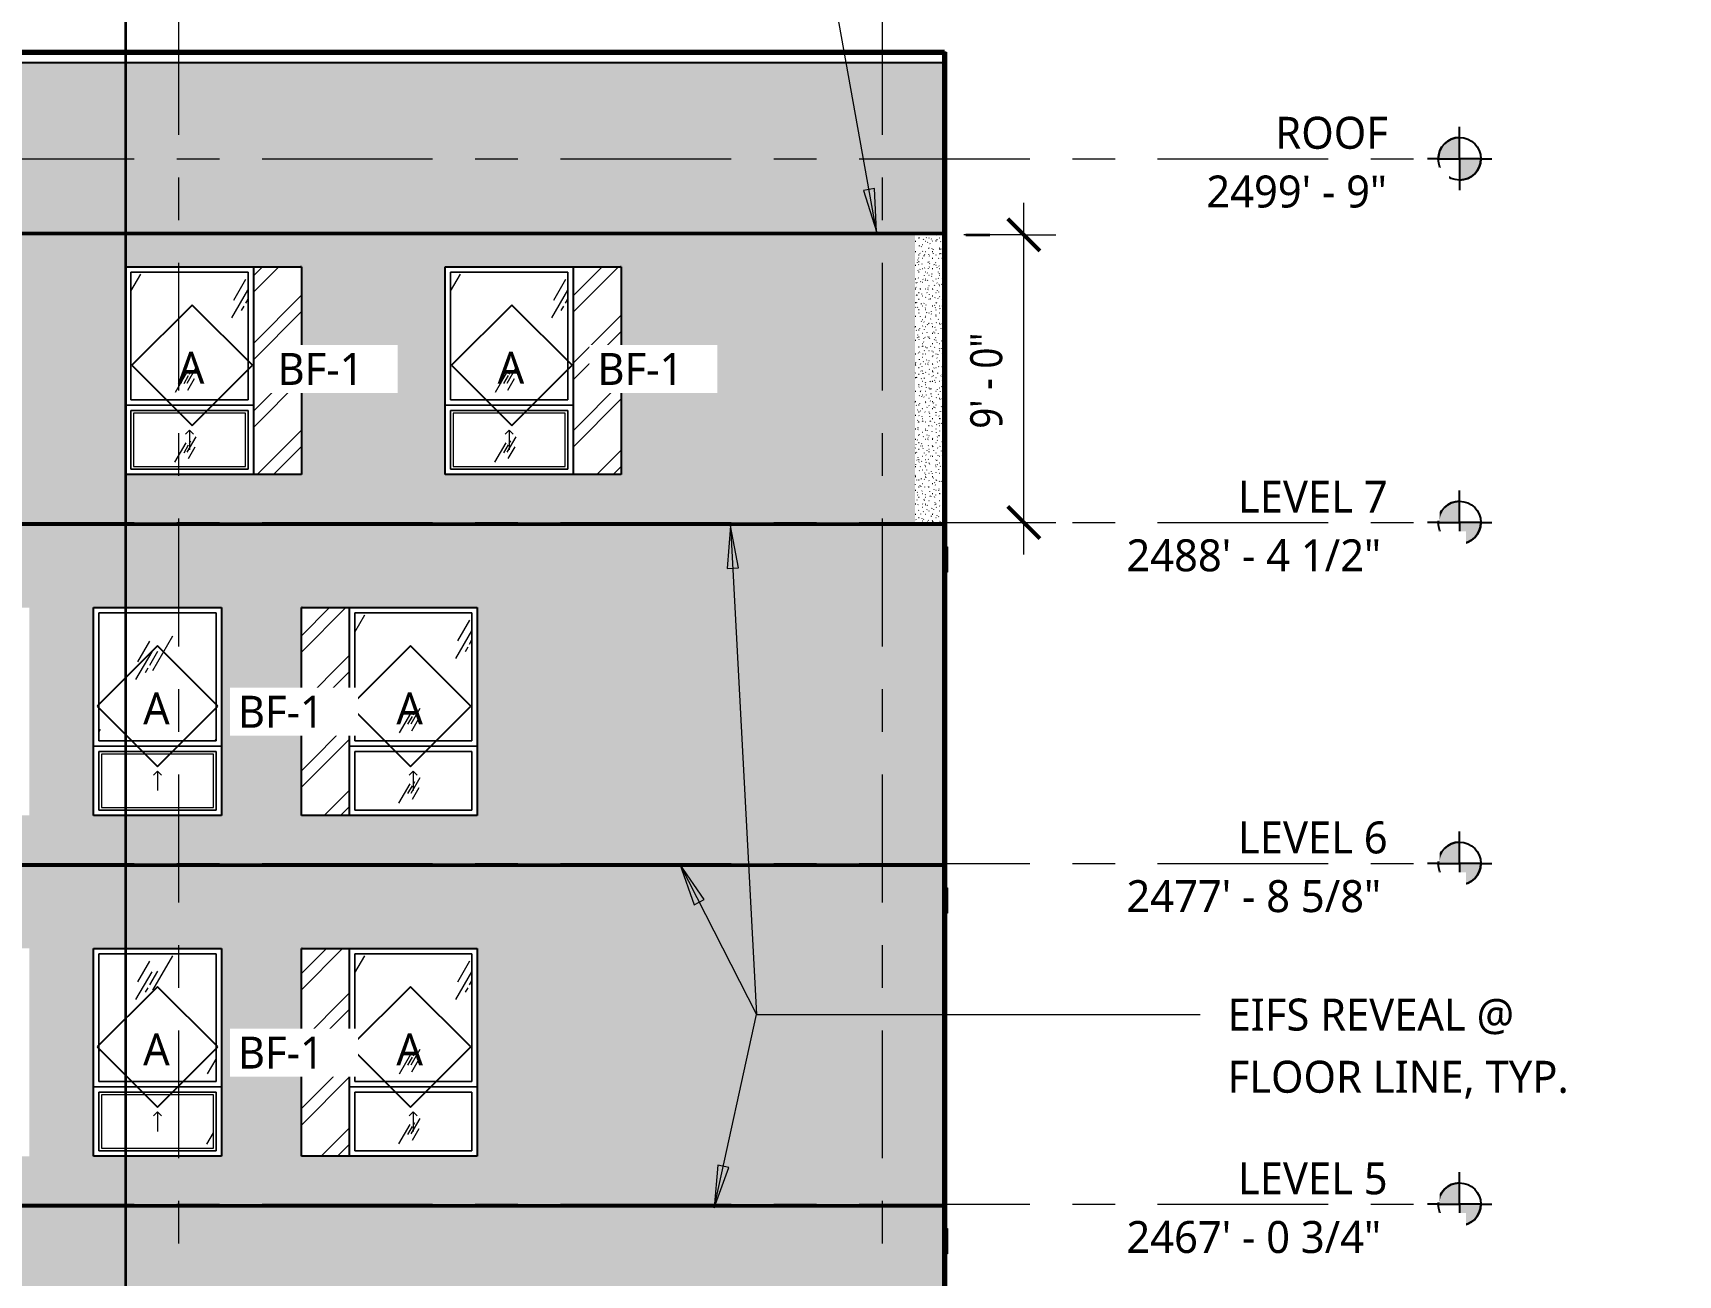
# Model space of a CAD drawing. Header units: inches. Extents: x 6 to 15224, y -733 to 6300.
# Drawn here: x 4928 to 5546, y 5578 to 6044 of the extents above; entities that cross this region are included whole.
import ezdxf

# ---------------------------------------------------------------- set-up
doc = ezdxf.new("R2010")
doc.units = ezdxf.units.IN
doc.header["$MEASUREMENT"] = 0
for name, pattern in [('Center 1_2_', [112, 64, -16, 16, -16]), ('Center 3_8_', [96, 48, -16, 16, -16]), ('Hidden 3_16_', [36, 24, -12])]:
    doc.linetypes.add(name, pattern=pattern)
for name, color, linetype, lineweight in [('A-ANNO-DIMS', 211, 'Continuous', 13), ('A-ANNO-DIMS-128', 211, 'Continuous', 13), ('A-DETL', 90, 'Continuous', 13), ('A-FLOR-LEVL', 51, 'Continuous', 13), ('A-GLAZ', 151, 'Continuous', 25), ('A-GLAZ-IDEN', 152, 'Continuous', 25), ('A-GLAZ-SILL', 1, 'Continuous', 18), ('A-WALL', 113, 'Continuous', 25), ('A-WALL-PATT', 111, 'Continuous', 25), ('G-ANNO-SYMB', 111, 'Continuous', 13), ('G-ANNO-TEXT', 231, 'Continuous', 13), ('M-EQPM', 50, 'Continuous', 18), ('S-GRID', 1, 'Continuous', 13)]:
    doc.layers.add(name, color=color, linetype=linetype, lineweight=lineweight)
doc.styles.add('Open Sans_5', font='OpenSans-Regular.ttf', dxfattribs={"height": 12})
doc.styles.add('Open Sans_8', font='OpenSans-Regular.ttf', dxfattribs={"width": 0.88, "height": 12})
doc.dimstyles.new('Linear_-_3_32__CL_1', dxfattribs={"dimscale": 12, "dimtxt": 12.89496, "dimasz": 1, "dimexe": 1, "dimexo": 0.666667, "dimgap": 0.333333, "dimtad": 1, "dimdec": 8, "dimrnd": 0.003906, "dimzin": 3, "dimdsep": 46, "dimlunit": 4, "dimtxsty": 'Open Sans_8', "dimblk1": 'OBLIQUE', "dimblk2": 'OBLIQUE', "dimsah": 1, "dimcen": 0.09, "dimdle": 1, "dimadec": 3, "dimazin": 2, "dimtfac": 1, "dimtdec": 4, "dimtix": 1, "dimtmove": 0, "dimatfit": 3, "dimfxl": 1, "dimtvp": 1, "dimtfill": 1, "dimfrac": 2, "dimtolj": 1, "dimtzin": 0, "dimarcsym": 2})
pattern_1 = [(0, (3669.6447, 0), (5.12, 1.28), [0.16896, -3.671, 0.16896, -3.671, -20.48]), (0, (3669.6447, 0), (5.12, 1.28), [-7.68, 0.16896, -7.511, 0.16896, -3.671, -8.96]), (0, (3669.6447, 0), (5.12, 1.28), [-19.2, 0.16896, -2.391, 0.16896, -6.231]), (120, (3671.5647, 0.64), (-3.66851252, 3.79405007), [0.16896, -3.671, 0.16896, -3.671, -20.48]), (120, (3671.5647, 0.64), (-3.66851252, 3.79405007), [-7.68, 0.16896, -7.511, 0.16896, -3.671, -8.96]), (120, (3671.5647, 0.64), (-3.66851252, 3.79405007), [-19.2, 0.16896, -2.391, 0.16896, -6.231]), (240, (3672.2047, 3.2), (-1.45148748, -5.07405007), [0.16896, -3.671, 0.16896, -3.671, -20.48]), (240, (3672.2047, 3.2), (-1.45148748, -5.07405007), [-7.68, 0.16896, -7.511, 0.16896, -3.671, -8.96]), (240, (3672.2047, 3.2), (-1.45148748, -5.07405007), [-19.2, 0.16896, -2.391, 0.16896, -6.231])]
pattern_2 = [(86.194, (-58.193, 0), (-0.8427856, 12.6708881), []), (86.194, (-58.193, 19.2), (-0.8427856, 12.6708881), [])]
pattern_3 = [(45.176, (-1659.974, 0), (-12.74847, 12.51586), []), (45.176, (-1659.974, 19.2), (-12.74847, 12.51586), [])]

# ---------------------------------------------------------------- blocks, each defined once
blk = doc.blocks.new('1-2 WD Adaptive-Recess-TS - 4_-0_x6_-6_ - 1_-6_ Recess R-12470888-WEST ELEVATION')
at = {"layer": 'A-GLAZ', "lineweight": 13}
h = blk.add_hatch(dxfattribs=at)
h.set_pattern_fill('FP_47', color=256, style=0, pattern_type=2)
h.set_pattern_definition([(45.176, (-1509.921, 0), (-12.593947, 12.671336), []), (45.176, (-1509.921, 19.2), (-12.593947, 12.671336), [])])
h.paths.add_polyline_path([(-242, 5878.5), (-242, 5956.5), (-260, 5956.5), (-260, 5878.5)])
h = blk.add_hatch(dxfattribs=at)
h.set_pattern_fill('FP_49', color=256, style=0, pattern_type=2)
h.set_pattern_definition([(59.808, (-276.503, 5944.306), (144.0017, 239.99866), [9, -754.581]), (59.808, (-277.237, 5937.693), (144.0017, 239.99866), [12, -751.581]), (59.808, (-272.052, 5943.123), (144.0017, 239.99866), [6, -757.581]), (59.808, (-273.641, 5940.344), (144.0017, 239.99866), [2, -761.581]), (59.808, (-270.946, 5941.098), (144.0017, 239.99866), [15, -748.581]), (59.808, (-245.528, 5910.904), (144.0017, 239.99866), [5.063, -758.519]), (59.808, (-245.969, 5913.168), (144.0017, 239.99866), [6.75, -756.831]), (59.808, (-247.178, 5913.025), (144.0017, 239.99866), [3.375, -760.206]), (59.808, (-245.147, 5916.529), (144.0017, 239.99866), [1.125, -762.456]), (59.808, (-250.361, 5909.797), (144.0017, 239.99866), [8.437, -755.144])])
h.paths.add_polyline_path([(-262, 5906.5), (-262, 5954.5), (-306, 5954.5), (-306, 5906.5)])
at = {"layer": 'A-GLAZ-SILL', "lineweight": 13}
h = blk.add_hatch(dxfattribs=at)
h.set_pattern_fill('FP_48', color=256, style=0, pattern_type=2)
h.set_pattern_definition([(59.808, (-276.503, 5918.306), (144.0017, 239.99866), [9, -754.581]), (59.808, (-277.237, 5911.693), (144.0017, 239.99866), [12, -751.581]), (59.808, (-272.052, 5917.123), (144.0017, 239.99866), [6, -757.581]), (59.808, (-273.641, 5914.344), (144.0017, 239.99866), [2, -761.581]), (59.808, (-270.946, 5915.098), (144.0017, 239.99866), [15, -748.581]), (59.808, (-245.528, 5884.904), (144.0017, 239.99866), [5.062, -758.519]), (59.808, (-245.969, 5887.168), (144.0017, 239.99866), [6.75, -756.831]), (59.808, (-247.178, 5887.025), (144.0017, 239.99866), [3.375, -760.206]), (59.808, (-245.147, 5890.529), (144.0017, 239.99866), [1.125, -762.456]), (59.808, (-250.361, 5883.797), (144.0017, 239.99866), [8.438, -755.144])])
h.paths.add_polyline_path([(-283, 5881.5), (-263, 5881.5), (-263, 5901.5), (-305, 5901.5), (-305, 5881.5), (-285, 5881.5)])
at = {"layer": 'A-GLAZ', "lineweight": 13}
for p, q in [((-308, 5956.5), (-242.28, 5956.5)), ((-308, 5878.5), (-308, 5956.5)), ((-262, 5954.5), (-306, 5954.5)), ((-306, 5954.5), (-306, 5906.5)), ((-262, 5906.5), (-262, 5954.5)), ((-308, 5904.5), (-260, 5904.5)), ((-260, 5904.5), (-308, 5904.5)), ((-306, 5906.5), (-262, 5906.5)), ((-262, 5902.5), (-306, 5902.5)), ((-306, 5902.5), (-306, 5880.5)), ((-262, 5880.5), (-262, 5902.5)), ((-242.28, 5878.5), (-308, 5878.5)), ((-306, 5880.5), (-262, 5880.5))]:
    blk.add_line(p, q, dxfattribs=at)
at = {"layer": 'A-GLAZ'}
for p, q in [((-260, 5956.5), (-260, 5878.5)), ((-242, 5956.5), (-242.28, 5956.5)), ((-242, 5956.5), (-242, 5878.5)), ((-242, 5878.5), (-242.28, 5878.5))]:
    blk.add_line(p, q, dxfattribs=at)
at = {"layer": 'A-GLAZ', "linetype": 'Hidden 3_16_', "lineweight": 13}
for q in [(-285.5, 5893.67), (-282.5, 5893.67), (-284, 5887.83)]:
    blk.add_line((-284, 5895.17), q, dxfattribs=at)
at = {"layer": 'A-GLAZ-SILL'}
for p, q in [((-306, 5954.5), (-262, 5954.5)), ((-306, 5906.5), (-306, 5954.5)), ((-262, 5954.5), (-306, 5954.5)), ((-306, 5954.5), (-306, 5906.5)), ((-262, 5954.5), (-262, 5906.5)), ((-262, 5906.5), (-262, 5954.5)), ((-262, 5906.5), (-306, 5906.5)), ((-306, 5906.5), (-262, 5906.5)), ((-306, 5902.5), (-262, 5902.5)), ((-306, 5880.5), (-306, 5902.5)), ((-262, 5902.5), (-306, 5902.5)), ((-306, 5902.5), (-306, 5880.5)), ((-263, 5901.5), (-305, 5901.5)), ((-305, 5901.5), (-305, 5881.5)), ((-263, 5881.5), (-263, 5901.5)), ((-262, 5902.5), (-262, 5880.5)), ((-262, 5880.5), (-262, 5902.5)), ((-262, 5880.5), (-306, 5880.5)), ((-306, 5880.5), (-262, 5880.5)), ((-305, 5881.5), (-263, 5881.5))]:
    blk.add_line(p, q, dxfattribs=at)
blk = doc.blocks.new('1-2 WD Adaptive - 4-0_x6_-6_-12420701-WEST ELEVATION')
at = {"layer": 'A-GLAZ', "lineweight": 13}
h = blk.add_hatch(dxfattribs=at)
h.set_pattern_fill('FP_46', color=256, style=0, pattern_type=2)
h.set_pattern_definition([(59.808, (-456.503, 5688.556), (144.0017, 239.99866), [9, -754.581]), (59.808, (-457.237, 5681.943), (144.0017, 239.99866), [12, -751.581]), (59.808, (-452.052, 5687.373), (144.0017, 239.99866), [6, -757.581]), (59.808, (-453.641, 5684.594), (144.0017, 239.99866), [2, -761.581]), (59.808, (-450.946, 5685.348), (144.0017, 239.99866), [15, -748.581]), (59.808, (-425.528, 5655.154), (144.0017, 239.99866), [5.063, -758.519]), (59.808, (-425.969, 5657.418), (144.0017, 239.99866), [6.75, -756.831]), (59.808, (-427.178, 5657.275), (144.0017, 239.99866), [3.375, -760.206]), (59.808, (-425.147, 5660.779), (144.0017, 239.99866), [1.125, -762.456]), (59.808, (-430.361, 5654.047), (144.0017, 239.99866), [8.437, -755.144])])
h.paths.add_polyline_path([(-442, 5650.75), (-442, 5698.75), (-486, 5698.75), (-486, 5650.75), (-480.14, 5650.75)])
at = {"layer": 'A-GLAZ-SILL', "lineweight": 13}
h = blk.add_hatch(dxfattribs=at)
h.set_pattern_fill('FP_45', color=256, style=0, pattern_type=2)
h.set_pattern_definition([(59.808, (-456.503, 5662.556), (144.0017, 239.99866), [9, -754.581]), (59.808, (-457.237, 5655.943), (144.0017, 239.99866), [12, -751.581]), (59.808, (-452.052, 5661.373), (144.0017, 239.99866), [6, -757.581]), (59.808, (-453.641, 5658.594), (144.0017, 239.99866), [2, -761.581]), (59.808, (-450.946, 5659.348), (144.0017, 239.99866), [15, -748.581]), (59.808, (-425.528, 5629.154), (144.0017, 239.99866), [5.063, -758.519]), (59.808, (-425.969, 5631.418), (144.0017, 239.99866), [6.75, -756.831]), (59.808, (-427.178, 5631.275), (144.0017, 239.99866), [3.375, -760.206]), (59.808, (-425.147, 5634.779), (144.0017, 239.99866), [1.125, -762.456]), (59.808, (-430.361, 5628.047), (144.0017, 239.99866), [8.438, -755.144])])
h.paths.add_polyline_path([(-463, 5625.75), (-443, 5625.75), (-443, 5645.75), (-485, 5645.75), (-485, 5625.75), (-480.14, 5625.75)])
at = {"layer": 'A-GLAZ', "lineweight": 13}
for p, q in [((-488, 5700.75), (-440, 5700.75)), ((-488, 5622.75), (-488, 5700.75)), ((-442, 5698.75), (-486, 5698.75)), ((-486, 5698.75), (-486, 5650.75)), ((-442, 5650.75), (-442, 5698.75)), ((-440, 5700.75), (-440, 5622.75)), ((-488, 5648.75), (-440, 5648.75)), ((-440, 5648.75), (-488, 5648.75)), ((-486, 5650.75), (-442, 5650.75)), ((-442, 5646.75), (-486, 5646.75)), ((-486, 5646.75), (-486, 5624.75)), ((-442, 5624.75), (-442, 5646.75)), ((-486, 5624.75), (-442, 5624.75)), ((-440, 5622.75), (-488, 5622.75))]:
    blk.add_line(p, q, dxfattribs=at)
at = {"layer": 'A-GLAZ', "linetype": 'Hidden 3_16_', "lineweight": 13}
for q in [(-465.5, 5637.92), (-462.5, 5637.92), (-464, 5632.08)]:
    blk.add_line((-464, 5639.42), q, dxfattribs=at)
at = {"layer": 'A-GLAZ-SILL'}
for p, q in [((-486, 5698.75), (-442, 5698.75)), ((-486, 5650.75), (-486, 5698.75)), ((-442, 5698.75), (-486, 5698.75)), ((-486, 5698.75), (-486, 5650.75)), ((-442, 5698.75), (-442, 5650.75)), ((-442, 5650.75), (-442, 5698.75)), ((-442, 5650.75), (-486, 5650.75)), ((-486, 5650.75), (-442, 5650.75)), ((-486, 5646.75), (-442, 5646.75)), ((-486, 5624.75), (-486, 5646.75)), ((-442, 5646.75), (-486, 5646.75)), ((-486, 5646.75), (-486, 5624.75)), ((-443, 5645.75), (-485, 5645.75)), ((-485, 5645.75), (-485, 5625.75)), ((-443, 5625.75), (-443, 5645.75)), ((-442, 5646.75), (-442, 5624.75)), ((-442, 5624.75), (-442, 5646.75)), ((-442, 5624.75), (-486, 5624.75)), ((-486, 5624.75), (-442, 5624.75)), ((-485, 5625.75), (-443, 5625.75))]:
    blk.add_line(p, q, dxfattribs=at)
blk = doc.blocks.new('1-2 WD Adaptive-Recess-TS - 4_-0_x6_-6_ - 1_-6_ Recess R-V11-WEST ELEVATION')
at = {"layer": 'A-GLAZ', "lineweight": 13}
h = blk.add_hatch(dxfattribs=at)
h.set_pattern_fill('FP_60', color=256, style=0, pattern_type=2)
h.set_pattern_definition([(45.176, (-1508.457, 0), (-12.593947, 12.671336), []), (45.176, (-1508.457, 19.2), (-12.593947, 12.671336), [])])
h.paths.add_polyline_path([(-122, 5878.5), (-122, 5956.5), (-140, 5956.5), (-140, 5878.5)])
h = blk.add_hatch(dxfattribs=at)
h.set_pattern_fill('FP_62', color=256, style=0, pattern_type=2)
h.set_pattern_definition([(59.808, (-156.503, 5944.306), (144.0017, 239.99866), [9, -754.581]), (59.808, (-157.237, 5937.693), (144.0017, 239.99866), [12, -751.581]), (59.808, (-152.052, 5943.123), (144.0017, 239.99866), [6, -757.581]), (59.808, (-153.641, 5940.344), (144.0017, 239.99866), [2, -761.581]), (59.808, (-150.946, 5941.098), (144.0017, 239.99866), [15, -748.581]), (59.808, (-125.528, 5910.904), (144.0017, 239.99866), [5.063, -758.519]), (59.808, (-125.969, 5913.168), (144.0017, 239.99866), [6.75, -756.831]), (59.808, (-127.178, 5913.025), (144.0017, 239.99866), [3.375, -760.206]), (59.808, (-125.147, 5916.529), (144.0017, 239.99866), [1.125, -762.456]), (59.808, (-130.361, 5909.797), (144.0017, 239.99866), [8.437, -755.144])])
h.paths.add_polyline_path([(-142, 5906.5), (-142, 5954.5), (-186, 5954.5), (-186, 5906.5)])
at = {"layer": 'A-GLAZ-SILL', "lineweight": 13}
h = blk.add_hatch(dxfattribs=at)
h.set_pattern_fill('FP_61', color=256, style=0, pattern_type=2)
h.set_pattern_definition([(59.808, (-156.503, 5918.306), (144.0017, 239.99866), [9, -754.581]), (59.808, (-157.237, 5911.693), (144.0017, 239.99866), [12, -751.581]), (59.808, (-152.052, 5917.123), (144.0017, 239.99866), [6, -757.581]), (59.808, (-153.641, 5914.344), (144.0017, 239.99866), [2, -761.581]), (59.808, (-150.946, 5915.098), (144.0017, 239.99866), [15, -748.581]), (59.808, (-125.528, 5884.904), (144.0017, 239.99866), [5.062, -758.519]), (59.808, (-125.969, 5887.168), (144.0017, 239.99866), [6.75, -756.831]), (59.808, (-127.178, 5887.025), (144.0017, 239.99866), [3.375, -760.206]), (59.808, (-125.147, 5890.529), (144.0017, 239.99866), [1.125, -762.456]), (59.808, (-130.361, 5883.797), (144.0017, 239.99866), [8.438, -755.144])])
h.paths.add_polyline_path([(-163, 5881.5), (-143, 5881.5), (-143, 5901.5), (-185, 5901.5), (-185, 5881.5), (-165, 5881.5)])
at = {"layer": 'A-GLAZ', "lineweight": 13}
for p, q in [((-188, 5956.5), (-122.28, 5956.5)), ((-188, 5878.5), (-188, 5956.5)), ((-142, 5954.5), (-186, 5954.5)), ((-186, 5954.5), (-186, 5906.5)), ((-142, 5906.5), (-142, 5954.5)), ((-188, 5904.5), (-140, 5904.5)), ((-140, 5904.5), (-188, 5904.5)), ((-186, 5906.5), (-142, 5906.5)), ((-142, 5902.5), (-186, 5902.5)), ((-186, 5902.5), (-186, 5880.5)), ((-142, 5880.5), (-142, 5902.5)), ((-122.28, 5878.5), (-188, 5878.5)), ((-186, 5880.5), (-142, 5880.5))]:
    blk.add_line(p, q, dxfattribs=at)
at = {"layer": 'A-GLAZ'}
for p, q in [((-140, 5956.5), (-140, 5878.5)), ((-122, 5956.5), (-122.28, 5956.5)), ((-122, 5956.5), (-122, 5878.5)), ((-122, 5878.5), (-122.28, 5878.5))]:
    blk.add_line(p, q, dxfattribs=at)
at = {"layer": 'A-GLAZ', "linetype": 'Hidden 3_16_', "lineweight": 13}
for q in [(-165.5, 5893.67), (-162.5, 5893.67), (-164, 5887.83)]:
    blk.add_line((-164, 5895.17), q, dxfattribs=at)
at = {"layer": 'A-GLAZ-SILL'}
for p, q in [((-186, 5954.5), (-142, 5954.5)), ((-186, 5906.5), (-186, 5954.5)), ((-142, 5954.5), (-186, 5954.5)), ((-186, 5954.5), (-186, 5906.5)), ((-142, 5954.5), (-142, 5906.5)), ((-142, 5906.5), (-142, 5954.5)), ((-142, 5906.5), (-186, 5906.5)), ((-186, 5906.5), (-142, 5906.5)), ((-186, 5902.5), (-142, 5902.5)), ((-186, 5880.5), (-186, 5902.5)), ((-142, 5902.5), (-186, 5902.5)), ((-186, 5902.5), (-186, 5880.5)), ((-143, 5901.5), (-185, 5901.5)), ((-185, 5901.5), (-185, 5881.5)), ((-143, 5881.5), (-143, 5901.5)), ((-142, 5902.5), (-142, 5880.5)), ((-142, 5880.5), (-142, 5902.5)), ((-142, 5880.5), (-186, 5880.5)), ((-186, 5880.5), (-142, 5880.5)), ((-185, 5881.5), (-143, 5881.5))]:
    blk.add_line(p, q, dxfattribs=at)
blk = doc.blocks.new('1-2 WD Adaptive-Recess-TS - 2_-6_x6_-6_ - 2_-6_ Recess R-12470980-WEST ELEVATION')
at = {"layer": 'A-GLAZ', "lineweight": 13}
h = blk.add_hatch(dxfattribs=at)
h.set_pattern_fill('FP_68', color=256, style=0, pattern_type=2)
h.set_pattern_definition(pattern_2)
h.paths.add_polyline_path([(-0.06, 5878.5), (-0.03, 5878.5), (-0.06, 5921.14)])
at = {"layer": 'A-GLAZ'}
blk.add_line((-0.03, 5956.5), (-0.03, 5878.5), dxfattribs=at)
blk = doc.blocks.new('1-2 WD Adaptive-Recess-TS - 4_-0_x6_-6_ - 1_-6_ Recess L-V16-WEST ELEVATION')
at = {"layer": 'A-GLAZ', "lineweight": 13}
h = blk.add_hatch(dxfattribs=at)
h.set_pattern_fill('FP_70', color=256, style=0, pattern_type=2)
h.set_pattern_definition([(45, (-1601.527, 0), (-12.671354, 12.671354), []), (45, (-1601.527, 19.2), (-12.671354, 12.671354), [])])
h.paths.add_polyline_path([(-0.06, 5622.75), (-0.03, 5622.75), (-0.06, 5645.44)])
at = {"layer": 'A-GLAZ'}
for p, q in [((-0.03, 5700.75), (-0.06, 5700.75)), ((-0.03, 5622.75), (-0.03, 5700.75)), ((-0.03, 5622.75), (-0.06, 5622.75))]:
    blk.add_line(p, q, dxfattribs=at)
blk = doc.blocks.new('1-2 WD Adaptive-Recess-TS - 2_-6_x6_-6_ - 2_-6_ Recess R-V17-WEST ELEVATION')
at = {"layer": 'A-GLAZ', "lineweight": 13}
h = blk.add_hatch(dxfattribs=at)
h.set_pattern_fill('FP_68', color=256, style=0, pattern_type=2)
h.set_pattern_definition(pattern_2)
h.paths.add_polyline_path([(-0.06, 5750.62), (-0.03, 5750.62), (-0.06, 5783.29)])
at = {"layer": 'A-GLAZ'}
blk.add_line((-0.03, 5828.62), (-0.03, 5750.62), dxfattribs=at)
blk = doc.blocks.new('1-2 WD Adaptive-Recess-TS - 4_-0_x6_-6_ - 1_-6_ Recess L-V47-WEST ELEVATION')
at = {"layer": 'A-GLAZ', "lineweight": 13}
h = blk.add_hatch(dxfattribs=at)
h.set_pattern_fill('FP_120', color=256, style=0, pattern_type=2)
h.set_pattern_definition(pattern_3)
h.paths.add_polyline_path([(-224, 5622.75), (-224, 5700.75), (-242, 5700.75), (-242, 5622.75)])
h = blk.add_hatch(dxfattribs=at)
h.set_pattern_fill('FP_122', color=256, style=0, pattern_type=2)
h.set_pattern_definition([(59.808, (-192.503, 5688.556), (144.0017, 239.99866), [9, -754.581]), (59.808, (-193.237, 5681.943), (144.0017, 239.99866), [12, -751.581]), (59.808, (-188.052, 5687.373), (144.0017, 239.99866), [6, -757.581]), (59.808, (-189.641, 5684.594), (144.0017, 239.99866), [2, -761.581]), (59.808, (-186.946, 5685.348), (144.0017, 239.99866), [15, -748.581]), (59.808, (-161.528, 5655.154), (144.0017, 239.99866), [5.063, -758.519]), (59.808, (-161.969, 5657.418), (144.0017, 239.99866), [6.75, -756.831]), (59.808, (-163.178, 5657.275), (144.0017, 239.99866), [3.375, -760.206]), (59.808, (-161.147, 5660.779), (144.0017, 239.99866), [1.125, -762.456]), (59.808, (-166.361, 5654.047), (144.0017, 239.99866), [8.437, -755.144])])
h.paths.add_polyline_path([(-212.25, 5650.75), (-178, 5650.75), (-178, 5698.75), (-222, 5698.75), (-222, 5650.75)])
h = blk.add_hatch(dxfattribs=at)
h.set_pattern_fill('FP_121', color=256, style=0, pattern_type=2)
h.set_pattern_definition([(59.808, (-192.503, 5662.556), (144.0017, 239.99866), [9, -754.581]), (59.808, (-193.237, 5655.943), (144.0017, 239.99866), [12, -751.581]), (59.808, (-188.052, 5661.373), (144.0017, 239.99866), [6, -757.581]), (59.808, (-189.641, 5658.594), (144.0017, 239.99866), [2, -761.581]), (59.808, (-186.946, 5659.348), (144.0017, 239.99866), [15, -748.581]), (59.808, (-161.528, 5629.154), (144.0017, 239.99866), [5.062, -758.519]), (59.808, (-161.969, 5631.418), (144.0017, 239.99866), [6.75, -756.831]), (59.808, (-163.178, 5631.275), (144.0017, 239.99866), [3.375, -760.206]), (59.808, (-161.147, 5634.779), (144.0017, 239.99866), [1.125, -762.456]), (59.808, (-166.361, 5628.047), (144.0017, 239.99866), [8.438, -755.144])])
h.paths.add_polyline_path([(-178, 5624.75), (-178, 5646.75), (-222, 5646.75), (-222, 5624.75), (-194, 5624.75)])
at = {"layer": 'A-GLAZ'}
for p, q in [((-242, 5622.75), (-242, 5700.75)), ((-241.72, 5700.75), (-242, 5700.75)), ((-224, 5622.75), (-224, 5700.75)), ((-241.72, 5622.75), (-242, 5622.75))]:
    blk.add_line(p, q, dxfattribs=at)
at = {"layer": 'A-GLAZ', "lineweight": 13}
for p, q in [((-241.72, 5700.75), (-176, 5700.75)), ((-178, 5698.75), (-222, 5698.75)), ((-222, 5698.75), (-222, 5650.75)), ((-178, 5650.75), (-178, 5698.75)), ((-176, 5700.75), (-176, 5622.75)), ((-224, 5648.75), (-176, 5648.75)), ((-176, 5648.75), (-224, 5648.75)), ((-222, 5650.75), (-178, 5650.75)), ((-178, 5646.75), (-222, 5646.75)), ((-222, 5646.75), (-222, 5624.75)), ((-178, 5624.75), (-178, 5646.75)), ((-222, 5624.75), (-178, 5624.75)), ((-176, 5622.75), (-241.72, 5622.75))]:
    blk.add_line(p, q, dxfattribs=at)
at = {"layer": 'A-GLAZ', "linetype": 'Hidden 3_16_', "lineweight": 13}
for q in [(-201.5, 5637.92), (-198.5, 5637.92), (-200, 5632.08)]:
    blk.add_line((-200, 5639.42), q, dxfattribs=at)
at = {"layer": 'A-GLAZ-SILL'}
for p, q in [((-222, 5698.75), (-178, 5698.75)), ((-222, 5650.75), (-222, 5698.75)), ((-178, 5698.75), (-222, 5698.75)), ((-222, 5698.75), (-222, 5650.75)), ((-178, 5698.75), (-178, 5650.75)), ((-178, 5650.75), (-178, 5698.75)), ((-178, 5650.75), (-222, 5650.75)), ((-222, 5650.75), (-178, 5650.75)), ((-222, 5646.75), (-178, 5646.75)), ((-222, 5624.75), (-222, 5646.75)), ((-178, 5646.75), (-222, 5646.75)), ((-222, 5646.75), (-222, 5624.75)), ((-178, 5646.75), (-178, 5624.75)), ((-178, 5624.75), (-178, 5646.75)), ((-178, 5624.75), (-222, 5624.75)), ((-222, 5624.75), (-178, 5624.75))]:
    blk.add_line(p, q, dxfattribs=at)
blk = doc.blocks.new('1-2 WD Adaptive-Recess-TS - 4_-0_x6_-6_ - 1_-6_ Recess L-V48-WEST ELEVATION')
at = {"layer": 'A-GLAZ', "lineweight": 13}
h = blk.add_hatch(dxfattribs=at)
h.set_pattern_fill('FP_120', color=256, style=0, pattern_type=2)
h.set_pattern_definition(pattern_3)
h.paths.add_polyline_path([(-242, 5750.62), (-224, 5750.62), (-224, 5828.62), (-242, 5828.62), (-242, 5757.96)])
h = blk.add_hatch(dxfattribs=at)
h.set_pattern_fill('FP_124', color=256, style=0, pattern_type=2)
h.set_pattern_definition([(59.808, (-192.503, 5816.431), (144.0017, 239.99866), [9, -754.581]), (59.808, (-193.237, 5809.818), (144.0017, 239.99866), [12, -751.581]), (59.808, (-188.052, 5815.248), (144.0017, 239.99866), [6, -757.581]), (59.808, (-189.641, 5812.469), (144.0017, 239.99866), [2, -761.581]), (59.808, (-186.946, 5813.223), (144.0017, 239.99866), [15, -748.581]), (59.808, (-161.528, 5783.029), (144.0017, 239.99866), [5.063, -758.519]), (59.808, (-161.969, 5785.293), (144.0017, 239.99866), [6.75, -756.831]), (59.808, (-163.178, 5785.15), (144.0017, 239.99866), [3.375, -760.206]), (59.808, (-161.147, 5788.654), (144.0017, 239.99866), [1.125, -762.456]), (59.808, (-166.361, 5781.922), (144.0017, 239.99866), [8.437, -755.144])])
h.paths.add_polyline_path([(-212.25, 5778.62), (-178, 5778.62), (-178, 5826.62), (-222, 5826.62), (-222, 5778.62)])
h = blk.add_hatch(dxfattribs=at)
h.set_pattern_fill('FP_123', color=256, style=0, pattern_type=2)
h.set_pattern_definition([(59.808, (-192.503, 5790.431), (144.0017, 239.99866), [9, -754.581]), (59.808, (-193.237, 5783.818), (144.0017, 239.99866), [12, -751.581]), (59.808, (-188.052, 5789.248), (144.0017, 239.99866), [6, -757.581]), (59.808, (-189.641, 5786.469), (144.0017, 239.99866), [2, -761.581]), (59.808, (-186.946, 5787.223), (144.0017, 239.99866), [15, -748.581]), (59.808, (-161.528, 5757.029), (144.0017, 239.99866), [5.062, -758.519]), (59.808, (-161.969, 5759.293), (144.0017, 239.99866), [6.75, -756.831]), (59.808, (-163.178, 5759.15), (144.0017, 239.99866), [3.375, -760.206]), (59.808, (-161.147, 5762.654), (144.0017, 239.99866), [1.125, -762.456]), (59.808, (-166.361, 5755.922), (144.0017, 239.99866), [8.438, -755.144])])
h.paths.add_polyline_path([(-178, 5752.62), (-178, 5774.62), (-222, 5774.62), (-222, 5752.62), (-194, 5752.62)])
at = {"layer": 'A-GLAZ'}
for p, q in [((-242, 5750.62), (-242, 5828.62)), ((-241.72, 5828.62), (-242, 5828.62)), ((-224, 5750.62), (-224, 5828.62)), ((-241.72, 5750.62), (-242, 5750.62))]:
    blk.add_line(p, q, dxfattribs=at)
at = {"layer": 'A-GLAZ', "lineweight": 13}
for p, q in [((-241.72, 5828.62), (-176, 5828.62)), ((-178, 5826.62), (-222, 5826.62)), ((-222, 5826.62), (-222, 5778.62)), ((-178, 5778.62), (-178, 5826.62)), ((-176, 5828.62), (-176, 5750.62)), ((-222, 5778.62), (-178, 5778.62)), ((-224, 5776.62), (-176, 5776.62)), ((-176, 5776.62), (-224, 5776.62)), ((-178, 5774.62), (-222, 5774.62)), ((-222, 5774.62), (-222, 5752.62)), ((-178, 5752.62), (-178, 5774.62)), ((-222, 5752.62), (-178, 5752.62)), ((-176, 5750.62), (-241.72, 5750.62))]:
    blk.add_line(p, q, dxfattribs=at)
at = {"layer": 'A-GLAZ', "linetype": 'Hidden 3_16_', "lineweight": 13}
for q in [(-201.5, 5765.79), (-198.5, 5765.79), (-200, 5759.96)]:
    blk.add_line((-200, 5767.29), q, dxfattribs=at)
at = {"layer": 'A-GLAZ-SILL'}
for p, q in [((-222, 5826.62), (-178, 5826.62)), ((-222, 5778.62), (-222, 5826.62)), ((-178, 5826.62), (-222, 5826.62)), ((-222, 5826.62), (-222, 5778.62)), ((-178, 5826.62), (-178, 5778.62)), ((-178, 5778.62), (-178, 5826.62)), ((-178, 5778.62), (-222, 5778.62)), ((-222, 5778.62), (-178, 5778.62)), ((-222, 5774.62), (-178, 5774.62)), ((-222, 5752.62), (-222, 5774.62)), ((-178, 5774.62), (-222, 5774.62)), ((-222, 5774.62), (-222, 5752.62)), ((-178, 5774.62), (-178, 5752.62)), ((-178, 5752.62), (-178, 5774.62)), ((-178, 5752.62), (-222, 5752.62)), ((-222, 5752.62), (-178, 5752.62))]:
    blk.add_line(p, q, dxfattribs=at)
blk = doc.blocks.new('ME Louvers w Trim-AM - 24_ x 8_-V52-WEST ELEVATION')
at = {"layer": 'M-EQPM'}
for p, q in [((-0.0625, 5467.75), (0.4375, 5467.75)), ((0.4375, 5467.75), (0.4375, 5458.25)), ((0.4375, 5458.25), (-0.0625, 5458.25))]:
    blk.add_line(p, q, dxfattribs=at)
blk = doc.blocks.new('Level - AN Level Head-AM-798523-WEST ELEVATION')
at = {"layer": 'A-FLOR-LEVL'}
h = blk.add_hatch(color=256, dxfattribs=at)
edge = h.paths.add_edge_path()
edge.add_line((192.54, 5109), (184.54, 5109))
edge.add_arc((192.54, 5109), 8, 90, 180, ccw=False)
edge.add_line((192.54, 5117), (192.54, 5109))
h = blk.add_hatch(color=256, dxfattribs=at)
edge = h.paths.add_edge_path()
edge.add_arc((192.54, 5109), 8, 270, 360, ccw=False)
edge.add_line((192.54, 5101), (192.54, 5109))
edge.add_line((192.54, 5109), (200.54, 5109))
at = {"layer": 'A-FLOR-LEVL', "lineweight": 25}
for p, q in [((192.54, 5117.07), (192.54, 5121.02)), ((192.54, 5109), (192.54, 5117)), ((184.54, 5109), (180.53, 5109)), ((184.54, 5109), (192.54, 5109)), ((200.54, 5109), (192.54, 5109)), ((192.54, 5109), (192.54, 5101)), ((200.54, 5109), (204.62, 5109)), ((192.54, 5101), (192.54, 5097.17))]:
    blk.add_line(p, q, dxfattribs=at)
blk.add_circle((192.54, 5109), 8, dxfattribs=at)
for start, end in [(90, 180), (270, 360)]:
    blk.add_arc((192.54, 5109), 8, start, end, dxfattribs=at)
blk = doc.blocks.new('TAG Window-AM - Standard-51685-WEST ELEVATION')
at = {"layer": 'A-GLAZ-IDEN'}
for p, q in [((-3095.5, 5558.5), (-3118.13, 5535.88)), ((-3072.87, 5535.88), (-3095.5, 5558.5)), ((-3118.13, 5535.88), (-3095.5, 5513.25)), ((-3095.5, 5513.25), (-3072.87, 5535.88))]:
    blk.add_line(p, q, dxfattribs=at)
blk = doc.blocks.new('DIMBLOCK26-WEST ELEVATION')
at = {"layer": 'A-ANNO-DIMS-128'}
for p, q in [((5300.26, 5848.5), (5300.26, 5980.5)), ((5300.26, 5968.5), (5277.65, 5968.5)), ((5300.26, 5968.5), (5312.26, 5968.5)), ((5300.26, 5860.5), (5299.77, 5860.5)), ((5300.26, 5860.5), (5312.26, 5860.5))]:
    blk.add_line(p, q, dxfattribs=at)
at = {"layer": 'A-ANNO-DIMS-128', "lineweight": 50}
for p, q in [((5300.26, 5968.5), (5294.26, 5974.5)), ((5300.26, 5968.5), (5306.26, 5962.5)), ((5300.26, 5860.5), (5294.26, 5866.5)), ((5300.26, 5860.5), (5306.26, 5854.5))]:
    blk.add_line(p, q, dxfattribs=at)
at = {"layer": 'A-ANNO-DIMS-128', "color": 0, "insert": (5280.11, 5895.73), "char_height": 12, "width": 45.0403, "attachment_point": 1, "rotation": 90, "line_spacing_factor": 1.151336, "style": 'Open Sans_8', "bg_fill": 3, "box_fill_scale": 1.25, "bg_fill_color": 256, "bg_fill_true_color": 13158600, "bg_fill_transparency": 0}
blk.add_mtext('9\' - 0"', dxfattribs=at)
blk = doc.blocks.new('_Oblique')
at = {"color": 0, "linetype": 'ByBlock', "lineweight": -2}
blk.add_line((-0.5, -0.5), (0.5, 0.5), dxfattribs=at)

msp = doc.modelspace()

# ---------------------------------------------------------------- hatches: boundary and pattern name
at = {"layer": 'A-WALL-PATT', "lineweight": 13}
h = msp.add_hatch(dxfattribs=at)
h.set_pattern_fill('FP_17', color=256, style=0, pattern_type=2)
h.set_pattern_definition(pattern_1)
h.paths.add_polyline_path([(4612.92166239, 5969.375), (5271.10916239, 5969.375), (5271.10916239, 6033), (4612.92166239, 6033)])
h = msp.add_hatch(dxfattribs=at)
h.set_pattern_fill('FP_17', color=256, style=0, pattern_type=2)
h.set_pattern_definition(pattern_1)
h.paths.add_polyline_path([(5192.86645793, 5968.625), (5270.10916239, 5968.625), (5270.10916239, 5969.375), (4612.92166239, 5969.375), (4612.92166239, 5968.625), (5149.17166239, 5968.625)])
h = msp.add_hatch(dxfattribs=at)
h.set_pattern_fill('FP_17', color=256, style=0, pattern_type=2)
h.set_pattern_definition(pattern_1)
h.paths.add_polyline_path([(4924.97979127, 5860.25), (5259.42166239, 5860.25), (5259.42166239, 5968.625), (4612.92166239, 5968.625), (4612.92166239, 5860.25), (4858.0081246, 5860.25)])
h.paths.add_polyline_path([(5149.17166239, 5878.5), (5083.17166239, 5878.5), (5083.17166239, 5956.5), (5149.17166239, 5956.5), (5149.17166239, 5921.13927351)])
h.paths.add_polyline_path([(4915.17166239, 5878.5), (4867.17166239, 5878.5), (4867.17166239, 5956.5), (4915.17166239, 5956.5), (4915.17166239, 5921.13927351)])
h.paths.add_polyline_path([(4843.17166239, 5878.5), (4777.17166239, 5878.5), (4777.17166239, 5956.5), (4843.17166239, 5956.5), (4843.17166239, 5921.13927351)])
h.paths.add_polyline_path([(5029.17166239, 5878.5), (4963.17166239, 5878.5), (4963.17166239, 5956.5), (5029.17166239, 5956.5), (5029.17166239, 5921.13927351)])
h = msp.add_hatch(dxfattribs=at)
h.set_pattern_fill('FP_17', color=256, style=0, pattern_type=2)
h.set_pattern_definition(pattern_1)
h.paths.add_polyline_path([(5259.42166239, 5860.25), (5271.10916239, 5860.25), (5271.10916239, 5968.625), (5259.42166239, 5968.625), (5259.42166239, 5860.5)])
h = msp.add_hatch(dxfattribs=at)
h.set_pattern_fill('FP_17', color=256, style=0, pattern_type=2)
h.set_pattern_definition(pattern_1)
h.paths.add_polyline_path([(5058.9231246, 5732.375), (5259.42166239, 5732.375), (5259.42166239, 5859.5), (4601.85916239, 5859.5), (4601.85916239, 5732.375), (4991.95145793, 5732.375)])
h.paths.add_polyline_path([(5095.17166239, 5750.625), (5029.17166239, 5750.625), (5029.17166239, 5828.625), (5095.17166239, 5828.625), (5095.17166239, 5815.45244283)])
h.paths.add_polyline_path([(4791.03645793, 5750.625), (4783.17166239, 5750.625), (4783.17166239, 5828.625), (4831.17166239, 5828.625), (4831.17166239, 5750.625)])
h.paths.add_polyline_path([(4861.17166239, 5750.625), (4861.17166239, 5828.625), (4927.17166239, 5828.625), (4927.17166239, 5750.625), (4861.45370757, 5750.625)])
h.paths.add_polyline_path([(4999.17166239, 5750.625), (4951.17166239, 5750.625), (4951.17166239, 5828.625), (4999.17166239, 5828.625), (4999.17166239, 5753.00285016)])
h.paths.add_polyline_path([(4685.92166239, 5841.875), (4685.92166239, 5851.375), (4711.42166239, 5851.375), (4711.42166239, 5841.875), (4686.09470661, 5841.875)])
h = msp.add_hatch(dxfattribs=at)
h.set_pattern_fill('FP_17', color=256, style=0, pattern_type=2)
h.set_pattern_definition(pattern_1)
h.paths.add_polyline_path([(4867.17166239, 5859.5), (5259.42166239, 5859.5), (5259.42166239, 5860.25), (4612.92166239, 5860.25), (4612.92166239, 5859.5), (4858.0081246, 5859.5)])
h = msp.add_hatch(dxfattribs=at)
h.set_pattern_fill('FP_17', color=256, style=0, pattern_type=2)
h.set_pattern_definition(pattern_1)
h.paths.add_polyline_path([(5259.42166239, 5859.5), (5270.10916239, 5859.5), (5270.10916239, 5860.25), (5259.42166239, 5860.25)])
h = msp.add_hatch(dxfattribs=at)
h.set_pattern_fill('FP_17', color=256, style=0, pattern_type=2)
h.set_pattern_definition(pattern_1)
h.paths.add_polyline_path([(5266.09082407, 5732.375), (5271.10916239, 5732.375), (5271.10916239, 5859.5), (5259.42166239, 5859.5), (5259.42166239, 5732.375), (5259.8381246, 5732.375)])
h = msp.add_hatch(dxfattribs=at)
h.set_pattern_fill('FP_17', color=256, style=0, pattern_type=2)
h.set_pattern_definition(pattern_1)
h.paths.add_polyline_path([(5095.17166239, 5604.5), (5259.42166239, 5604.5), (5259.42166239, 5731.625), (4601.85916239, 5731.625), (4601.85916239, 5604.5), (5058.9231246, 5604.5)])
h.paths.add_polyline_path([(5095.17166239, 5622.75), (5029.17166239, 5622.75), (5029.17166239, 5700.75), (5095.17166239, 5700.75), (5095.17166239, 5687.57744283)])
h.paths.add_polyline_path([(4783.17166239, 5622.75), (4783.17166239, 5700.75), (4831.17166239, 5700.75), (4831.17166239, 5622.75), (4791.03645793, 5622.75)])
h.paths.add_polyline_path([(4861.17166239, 5622.75), (4861.17166239, 5700.75), (4927.17166239, 5700.75), (4927.17166239, 5622.75), (4861.45370757, 5622.75)])
h.paths.add_polyline_path([(4951.17166239, 5622.75), (4951.17166239, 5700.75), (4999.17166239, 5700.75), (4999.17166239, 5622.75)])
h.paths.add_polyline_path([(4711.262695, 5714), (4685.92166239, 5714), (4685.92166239, 5723.5), (4711.42166239, 5723.5), (4711.42166239, 5714)])
h = msp.add_hatch(dxfattribs=at)
h.set_pattern_fill('FP_17', color=256, style=0, pattern_type=2)
h.set_pattern_definition(pattern_1)
h.paths.add_polyline_path([(5192.86645793, 5731.625), (5259.42166239, 5731.625), (5259.42166239, 5732.375), (4602.85916239, 5732.375), (4602.85916239, 5731.625), (5095.17166239, 5731.625)])
h = msp.add_hatch(dxfattribs=at)
h.set_pattern_fill('FP_17', color=256, style=0, pattern_type=2)
h.set_pattern_definition(pattern_1)
h.paths.add_polyline_path([(5259.8381246, 5731.625), (5270.10916239, 5731.625), (5270.10916239, 5732.375), (5259.42166239, 5732.375), (5259.42166239, 5731.625)])
h = msp.add_hatch(dxfattribs=at)
h.set_pattern_fill('FP_17', color=256, style=0, pattern_type=2)
h.set_pattern_definition(pattern_1)
h.paths.add_polyline_path([(5266.09082407, 5604.5), (5271.10916239, 5604.5), (5271.10916239, 5731.625), (5259.42166239, 5731.625), (5259.42166239, 5604.5), (5259.8381246, 5604.5)])
h = msp.add_hatch(dxfattribs=at)
h.set_pattern_fill('FP_17', color=256, style=0, pattern_type=2)
h.set_pattern_definition(pattern_1)
h.paths.add_polyline_path([(5259.42166239, 5603.75), (5259.42166239, 5604.5), (4602.85916239, 5604.5), (4602.85916239, 5603.75), (5192.86645793, 5603.75)])
h = msp.add_hatch(dxfattribs=at)
h.set_pattern_fill('FP_17', color=256, style=0, pattern_type=2)
h.set_pattern_definition(pattern_1)
h.paths.add_polyline_path([(5266.17166239, 5603.75), (5270.10916239, 5603.75), (5270.10916239, 5604.5), (5259.42166239, 5604.5), (5259.42166239, 5603.75), (5265.8483091, 5603.75)])
h = msp.add_hatch(dxfattribs=at)
h.set_pattern_fill('FP_17', color=256, style=0, pattern_type=2)
h.set_pattern_definition(pattern_1)
h.paths.add_polyline_path([(5148.67166239, 5476.625), (5259.42166239, 5476.625), (5259.42166239, 5603.75), (4601.85916239, 5603.75), (4601.85916239, 5476.625), (5058.9231246, 5476.625)])
h.paths.add_polyline_path([(4776.67166239, 5494.875), (4776.67166239, 5572.875), (4842.67166239, 5572.875), (4842.67166239, 5494.875), (4776.95370757, 5494.875)])
h.paths.add_polyline_path([(5148.38961722, 5494.875), (5082.67166239, 5494.875), (5082.67166239, 5572.875), (5148.67166239, 5572.875), (5148.67166239, 5494.875)])
h.paths.add_polyline_path([(4866.67166239, 5494.875), (4866.67166239, 5572.875), (4914.67166239, 5572.875), (4914.67166239, 5494.875)])
h.paths.add_polyline_path([(4962.67166239, 5494.875), (4962.67166239, 5572.875), (5028.67166239, 5572.875), (5028.67166239, 5494.875), (5028.38961722, 5494.875)])
h.paths.add_polyline_path([(4710.67166239, 5586.125), (4685.92166239, 5586.125), (4685.92166239, 5595.625), (4711.42166239, 5595.625), (4711.42166239, 5586.125), (4711.20970587, 5586.125)])
h = msp.add_hatch(dxfattribs=at)
h.set_pattern_fill('FP_17', color=256, style=0, pattern_type=2)
h.set_pattern_definition(pattern_1)
h.paths.add_polyline_path([(5266.09082407, 5476.625), (5271.10916239, 5476.625), (5271.10916239, 5603.75), (5259.42166239, 5603.75), (5259.42166239, 5476.625), (5259.8381246, 5476.625)])
at = {"layer": 'G-ANNO-TEXT'}
for points in [[(5245.00538239, 5969.69681513), (5244.23350799, 5985.81640877), (5240.08775114, 5985.06737114)], [(5190.15957093, 5859.33421492), (5188.90966799, 5843.24462724), (5193.11654912, 5843.46936795)], [(5171.17991591, 5732.35305521), (5176.57151791, 5717.14227886), (5180.32464214, 5719.05602278)], [(5184.08341523, 5603.3975124), (5189.56268367, 5618.57692961), (5185.44725986, 5619.47784253)]]:
    msp.add_hatch(color=7, dxfattribs=at).paths.add_polyline_path(points)

# ---------------------------------------------------------------- linework, layer by layer
at = {"layer": 'A-DETL', "lineweight": 70}
for p, q in [((4601.85916239, 6037), (5270.48416239, 6037)), ((5270.48416239, 6037), (5270.48416239, 5210.25))]:
    msp.add_line(p, q, dxfattribs=at)
at = {"layer": 'A-DETL', "lineweight": 35}
msp.add_line((5278.48416239, 5968.5), (5287.48416239, 5968.5), dxfattribs=at)
at = {"layer": 'A-WALL', "lineweight": 18}
for q in [(4601.85916239, 6037), (5271.10916239, 6033)]:
    msp.add_line((5271.10916239, 6037), q, dxfattribs=at)
at = {"layer": 'A-WALL'}
for p, q in [((5271.10916239, 6033), (4601.85916239, 6033)), ((5271.10916239, 5969.375), (5271.10916239, 6033)), ((4601.85916239, 5969.375), (5271.10916239, 5969.375)), ((5271.10916239, 5968.625), (4601.85916239, 5968.625)), ((5270.10916239, 5968.625), (5270.10916239, 5969.375)), ((5271.10916239, 5968.625), (5271.10916239, 5860.25)), ((4963.17166239, 5956.5), (5028.88961722, 5956.5)), ((4963.17166239, 5878.5), (4963.17166239, 5956.5)), ((5083.17166239, 5956.5), (5148.88961722, 5956.5)), ((5083.17166239, 5878.5), (5083.17166239, 5956.5)), ((5028.88961722, 5878.5), (4963.17166239, 5878.5)), ((5148.88961722, 5878.5), (5083.17166239, 5878.5)), ((4601.85916239, 5860.25), (5271.10916239, 5860.25)), ((5271.10916239, 5859.5), (4601.85916239, 5859.5)), ((5270.10916239, 5860.25), (5270.10916239, 5859.5)), ((5271.10916239, 5859.5), (5271.10916239, 5732.375)), ((4951.17166239, 5750.625), (4951.17166239, 5828.625)), ((4951.17166239, 5828.625), (4999.17166239, 5828.625)), ((4999.17166239, 5828.625), (4999.17166239, 5750.625)), ((5029.45370757, 5828.625), (5095.17166239, 5828.625)), ((5095.17166239, 5828.625), (5095.17166239, 5750.625)), ((4999.17166239, 5750.625), (4951.17166239, 5750.625)), ((5095.17166239, 5750.625), (5029.45370757, 5750.625)), ((4601.85916239, 5732.375), (5271.10916239, 5732.375)), ((5271.10916239, 5731.625), (4601.85916239, 5731.625)), ((5270.10916239, 5732.375), (5270.10916239, 5731.625)), ((5271.10916239, 5731.625), (5271.10916239, 5604.5)), ((4951.17166239, 5622.75), (4951.17166239, 5700.75)), ((4951.17166239, 5700.75), (4999.17166239, 5700.75)), ((4999.17166239, 5700.75), (4999.17166239, 5622.75)), ((5029.45370757, 5700.75), (5095.17166239, 5700.75)), ((5095.17166239, 5700.75), (5095.17166239, 5622.75)), ((4999.17166239, 5622.75), (4951.17166239, 5622.75)), ((5095.17166239, 5622.75), (5029.45370757, 5622.75)), ((4601.85916239, 5604.5), (5271.10916239, 5604.5)), ((5270.10916239, 5604.5), (5270.10916239, 5603.75)), ((5271.10916239, 5603.75), (4601.85916239, 5603.75)), ((5271.10916239, 5603.75), (5271.10916239, 5476.625))]:
    msp.add_line(p, q, dxfattribs=at)
at = {"layer": 'G-ANNO-SYMB', "lineweight": 35}
msp.add_line((4963.17166239, 6073.27546737), (4963.17166239, 5012.73541123), dxfattribs=at)
at = {"layer": 'G-ANNO-TEXT', "color": 7}
for p, q in [((5245.00538239, 5969.69681513), (5226.02350045, 6074.75731396)), ((5244.23350799, 5985.81640877), (5240.08775114, 5985.06737114)), ((5240.08775114, 5985.06737114), (5245.00538239, 5969.69681513)), ((5245.00538239, 5969.69681513), (5244.23350799, 5985.81640877)), ((5190.15957093, 5859.33421492), (5188.90966799, 5843.24462724)), ((5193.11654912, 5843.46936795), (5190.15957093, 5859.33421492)), ((5190.15957093, 5859.33421492), (5199.95824145, 5675.91466245)), ((5188.90966799, 5843.24462724), (5193.11654912, 5843.46936795)), ((5171.17991591, 5732.35305521), (5176.57151791, 5717.14227886)), ((5180.32464214, 5719.05602278), (5171.17991591, 5732.35305521)), ((5171.17991591, 5732.35305521), (5199.95824145, 5675.91466245)), ((5176.57151791, 5717.14227886), (5180.32464214, 5719.05602278)), ((5184.08341523, 5603.3975124), (5199.95824145, 5675.91466245)), ((5199.95824145, 5675.91466245), (5366.39365984, 5675.91466245)), ((5199.95824145, 5675.91466245), (5366.39365984, 5675.91466245)), ((5199.95824145, 5675.91466245), (5366.39365984, 5675.91466245)), ((5185.44725986, 5619.47784253), (5184.08341523, 5603.3975124)), ((5184.08341523, 5603.3975124), (5189.56268367, 5618.57692961)), ((5189.56268367, 5618.57692961), (5185.44725986, 5619.47784253))]:
    msp.add_line(p, q, dxfattribs=at)
at = {"layer": 'S-GRID', "linetype": 'Center 3_8_'}
for p, q in [((4983.17166239, 4950), (4983.17166239, 6251.21253225)), ((5247.17166239, 4950), (5247.17166239, 6251.21253225))]:
    msp.add_line(p, q, dxfattribs=at)

# ---------------------------------------------------------------- block references
at = {"layer": 'A-FLOR-LEVL', "lineweight": 25}
for p in [(5271.17166239, 888), (5271.17166239, 751.5), (5271.17166239, 623.625), (5271.17166239, 495.75)]:
    msp.add_blockref('Level - AN Level Head-AM-798523-WEST ELEVATION', p, dxfattribs=at)
at = {"layer": 'A-GLAZ'}
for name, p in [('1-2 WD Adaptive-Recess-TS - 4_-0_x6_-6_ - 1_-6_ Recess R-12470888-WEST ELEVATION', (5271.17166239, 0)), ('1-2 WD Adaptive-Recess-TS - 4_-0_x6_-6_ - 1_-6_ Recess R-V11-WEST ELEVATION', (5271.17166239, 0)), ('1-2 WD Adaptive-Recess-TS - 2_-6_x6_-6_ - 2_-6_ Recess R-12470980-WEST ELEVATION', (5271.17166239, 0)), ('1-2 WD Adaptive - 4-0_x6_-6_-12420701-WEST ELEVATION', (5439.17166239, 127.875)), ('1-2 WD Adaptive-Recess-TS - 4_-0_x6_-6_ - 1_-6_ Recess L-V48-WEST ELEVATION', (5271.17166239, 0)), ('1-2 WD Adaptive-Recess-TS - 2_-6_x6_-6_ - 2_-6_ Recess R-V17-WEST ELEVATION', (5271.17166239, 0)), ('1-2 WD Adaptive - 4-0_x6_-6_-12420701-WEST ELEVATION', (5439.17166239, 0)), ('1-2 WD Adaptive-Recess-TS - 4_-0_x6_-6_ - 1_-6_ Recess L-V47-WEST ELEVATION', (5271.17166239, 0)), ('1-2 WD Adaptive-Recess-TS - 4_-0_x6_-6_ - 1_-6_ Recess L-V16-WEST ELEVATION', (5271.17166239, 0))]:
    msp.add_blockref(name, p, dxfattribs=at)
at = {"layer": 'A-GLAZ-IDEN'}
for p in [(8083.67166239, 383.625), (8203.67166239, 383.625), (8070.67166239, 255.75), (8165.67166239, 255.75), (8070.67166239, 127.875), (8165.67166239, 127.875)]:
    msp.add_blockref('TAG Window-AM - Standard-51685-WEST ELEVATION', p, dxfattribs=at)
at = {"layer": 'M-EQPM'}
for p in [(5271.17166239, 383.625), (5271.17166239, 255.75), (5271.17166239, 127.875)]:
    msp.add_blockref('ME Louvers w Trim-AM - 24_ x 8_-V52-WEST ELEVATION', p, dxfattribs=at)

# ---------------------------------------------------------------- texts
at = {"layer": 'A-GLAZ-IDEN', "lineweight": 13, "char_height": 12, "width": 12.928, "attachment_point": 1, "style": 'Open Sans_5'}
for insert in [(4982.80580368, 5924.63131631), (5102.80580368, 5924.63131631), (4969.80580368, 5796.75631631), (5064.80580368, 5796.75631631), (4969.80580368, 5668.88131631), (5064.80580368, 5668.88131631)]:
    msp.add_mtext('A', dxfattribs=dict(at, insert=insert))
at = {"layer": 'G-ANNO-TEXT', "color": 7, "char_height": 12, "attachment_point": 1, "style": 'Open Sans_5', "bg_fill": 3, "box_fill_scale": 1.25, "bg_fill_color": 256, "bg_fill_true_color": 13158600, "bg_fill_transparency": 0}
for s, insert, width in [('EIFS REVEAL @ ', (5376.63365984, 5681.91466245), 144.228), ('FLOOR LINE, TYP.', (5376.63365984, 5658.58132911), 166.044)]:
    msp.add_mtext(s, dxfattribs=dict(at, insert=insert, width=width))

# ---------------------------------------------------------------- next in the draw order: texts
at = {"layer": 'A-FLOR-LEVL', "char_height": 12, "attachment_point": 1, "style": 'Open Sans_5', "bg_fill": 3, "box_fill_scale": 1.25, "bg_fill_color": 256, "bg_fill_true_color": 13158600, "bg_fill_transparency": 0}
for s, insert, width in [('ROOF', (5394.56980515, 6012.7385775), 55.752), ('2499\' - 9"', (5368.69549642, 5990.71843075), 88.072), ('LEVEL 7', (5380.56035633, 5876.2385775), 72.72), ('2488\' - 4 1/2"', (5338.71124445, 5854.21843075), 124.432), ('LEVEL 6', (5380.56035633, 5748.3635775), 72.72), ('2477\' - 8 5/8"', (5338.71124445, 5726.34343075), 124.432), ('LEVEL 5', (5380.56035633, 5620.4885775), 72.72), ('2467\' - 0 3/4"', (5338.71124445, 5598.46843075), 124.432)]:
    msp.add_mtext(s, dxfattribs=dict(at, insert=insert, width=width))
at = {"layer": 'G-ANNO-TEXT', "color": 7, "char_height": 12, "width": 42.016, "attachment_point": 1, "style": 'Open Sans_5', "bg_fill": 3, "box_fill_scale": 1.25, "bg_fill_color": 256, "bg_fill_true_color": 13158600, "bg_fill_transparency": 0}
for insert in [(5020.2558144, 5924.15058689), (5140.2558144, 5924.15058689), (5005.36290143, 5795.53466551), (5005.36290143, 5667.65966551)]:
    msp.add_mtext('BF-1', dxfattribs=dict(at, insert=insert))

# ---------------------------------------------------------------- next in the draw order: linework, layer by layer
at = {"layer": 'A-FLOR-LEVL', "linetype": 'Center 1_2_'}
for p, q in [((1318.4277019, 5997), (5455.71284829, 5997)), ((1318.4277019, 5860.5), (5455.71284829, 5860.5)), ((1318.4277019, 5732.625), (5455.71284829, 5732.625)), ((1318.4277019, 5604.75), (5455.71284829, 5604.75))]:
    msp.add_line(p, q, dxfattribs=at)

# ---------------------------------------------------------------- next in the draw order: dimensions: what is measured, and where the dimension line sits
at = {"layer": 'A-ANNO-DIMS'}
dim = msp.add_linear_dim(base=(5300.2597407586, 5968.5), p1=(5291.7744593843, 5860.5), p2=(5269.6468901068, 5968.5), angle=90, dimstyle='Linear_-_3_32__CL_1', override={"dimpost": '<>', "dimfxl": 110.2435}, dxfattribs=at)
dim.commit()
dim.dimension.update_dxf_attribs({"geometry": 'DIMBLOCK26-WEST ELEVATION', "text_midpoint": (5290.1085146865, 5914.5)})

doc.saveas('drawing.dxf')
